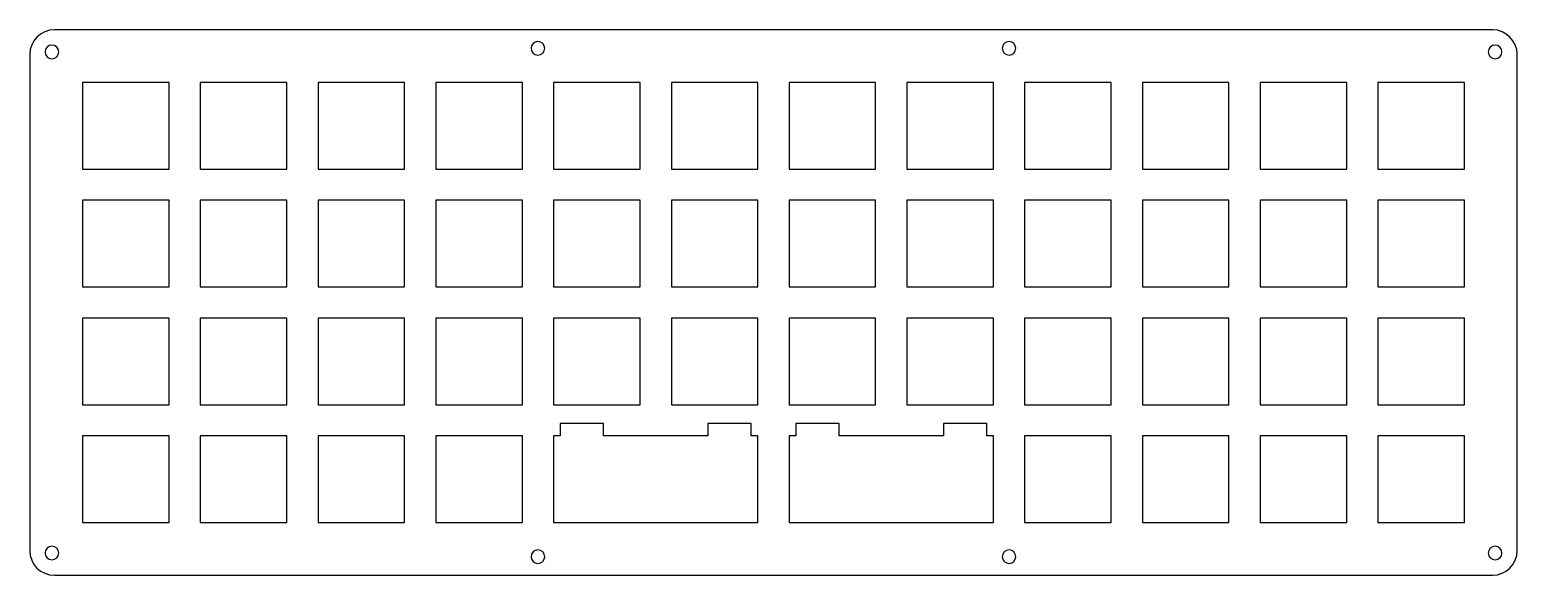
# Model space of a CAD drawing. Header units: millimetres. Extents: x 10 to 250, y 120 to 208.
import ezdxf

# ---------------------------------------------------------------- set-up
doc = ezdxf.new("R2010")
doc.units = ezdxf.units.MM
doc.header["$MEASUREMENT"] = 0
doc.layers.add('Layer 2', color=7, linetype='Continuous')

# ---------------------------------------------------------------- blocks, each defined once
blk = doc.blocks.new('block 2')
at = {"color": 7, "lineweight": 25, "true_color": 0xffffff}
blk.add_open_spline([(167.17, 122.67), (167.17, 123.28), (167.67, 123.77), (168.27, 123.77), (168.88, 123.77), (169.37, 123.28), (169.37, 122.67), (169.37, 122.07), (168.88, 121.57), (168.27, 121.57), (167.67, 121.57), (167.17, 122.07), (167.17, 122.67), (167.17, 122.67), (167.17, 122.67), (167.17, 122.67)], degree=3, knots=[0, 0, 0, 0, 1, 1, 1, 2, 2, 2, 3, 3, 3, 4, 4, 4, 5, 5, 5, 5], dxfattribs=at)
blk = doc.blocks.new('block 3')
at = {"color": 7, "lineweight": 25, "true_color": 0xffffff}
blk.add_open_spline([(245.79, 123.26), (245.79, 123.87), (246.28, 124.36), (246.89, 124.36), (247.5, 124.36), (247.99, 123.87), (247.99, 123.26), (247.99, 122.65), (247.5, 122.16), (246.89, 122.16), (246.28, 122.16), (245.79, 122.65), (245.79, 123.26), (245.79, 123.26), (245.79, 123.26), (245.79, 123.26)], degree=3, knots=[0, 0, 0, 0, 1, 1, 1, 2, 2, 2, 3, 3, 3, 4, 4, 4, 5, 5, 5, 5], dxfattribs=at)
blk = doc.blocks.new('block 4')
at = {"color": 7, "lineweight": 25, "true_color": 0xffffff}
blk.add_open_spline([(12.36, 204.29), (12.36, 204.89), (12.85, 205.39), (13.46, 205.39), (14.07, 205.39), (14.56, 204.89), (14.56, 204.29), (14.56, 203.68), (14.07, 203.19), (13.46, 203.19), (12.85, 203.19), (12.36, 203.68), (12.36, 204.29), (12.36, 204.29), (12.36, 204.29), (12.36, 204.29)], degree=3, knots=[0, 0, 0, 0, 1, 1, 1, 2, 2, 2, 3, 3, 3, 4, 4, 4, 5, 5, 5, 5], dxfattribs=at)
blk = doc.blocks.new('block 5')
at = {"color": 7, "lineweight": 25, "true_color": 0xffffff}
blk.add_open_spline([(90.97, 122.67), (90.97, 123.28), (91.47, 123.77), (92.07, 123.77), (92.68, 123.77), (93.17, 123.28), (93.17, 122.67), (93.17, 122.07), (92.68, 121.57), (92.07, 121.57), (91.47, 121.57), (90.97, 122.07), (90.97, 122.67), (90.97, 122.67), (90.97, 122.67), (90.97, 122.67)], degree=3, knots=[0, 0, 0, 0, 1, 1, 1, 2, 2, 2, 3, 3, 3, 4, 4, 4, 5, 5, 5, 5], dxfattribs=at)
blk = doc.blocks.new('block 6')
at = {"color": 7, "lineweight": 25, "true_color": 0xffffff}
blk.add_open_spline([(12.36, 123.26), (12.36, 123.87), (12.85, 124.36), (13.46, 124.36), (14.07, 124.36), (14.56, 123.87), (14.56, 123.26), (14.56, 122.65), (14.07, 122.16), (13.46, 122.16), (12.85, 122.16), (12.36, 122.65), (12.36, 123.26), (12.36, 123.26), (12.36, 123.26), (12.36, 123.26)], degree=3, knots=[0, 0, 0, 0, 1, 1, 1, 2, 2, 2, 3, 3, 3, 4, 4, 4, 5, 5, 5, 5], dxfattribs=at)
blk = doc.blocks.new('block 7')
at = {"color": 7, "lineweight": 25, "true_color": 0xffffff}
blk.add_open_spline([(245.79, 204.29), (245.79, 204.89), (246.28, 205.39), (246.89, 205.39), (247.5, 205.39), (247.99, 204.89), (247.99, 204.29), (247.99, 203.68), (247.5, 203.19), (246.89, 203.19), (246.28, 203.19), (245.79, 203.68), (245.79, 204.29), (245.79, 204.29), (245.79, 204.29), (245.79, 204.29)], degree=3, knots=[0, 0, 0, 0, 1, 1, 1, 2, 2, 2, 3, 3, 3, 4, 4, 4, 5, 5, 5, 5], dxfattribs=at)
blk = doc.blocks.new('block 8')
at = {"color": 7, "lineweight": 25, "true_color": 0xffffff}
blk.add_open_spline([(167.17, 204.87), (167.17, 205.48), (167.67, 205.97), (168.27, 205.97), (168.88, 205.97), (169.37, 205.48), (169.37, 204.87), (169.37, 204.27), (168.88, 203.77), (168.27, 203.77), (167.67, 203.77), (167.17, 204.27), (167.17, 204.87), (167.17, 204.87), (167.17, 204.87), (167.17, 204.87)], degree=3, knots=[0, 0, 0, 0, 1, 1, 1, 2, 2, 2, 3, 3, 3, 4, 4, 4, 5, 5, 5, 5], dxfattribs=at)
blk = doc.blocks.new('block 9')
at = {"color": 7, "lineweight": 25, "true_color": 0xffffff}
blk.add_open_spline([(90.97, 204.87), (90.97, 205.48), (91.47, 205.97), (92.07, 205.97), (92.68, 205.97), (93.17, 205.48), (93.17, 204.87), (93.17, 204.27), (92.68, 203.77), (92.07, 203.77), (91.47, 203.77), (90.97, 204.27), (90.97, 204.87), (90.97, 204.87), (90.97, 204.87), (90.97, 204.87)], degree=3, knots=[0, 0, 0, 0, 1, 1, 1, 2, 2, 2, 3, 3, 3, 4, 4, 4, 5, 5, 5, 5], dxfattribs=at)
blk = doc.blocks.new('block 10')
at = {"color": 7, "lineweight": 25, "true_color": 0xffffff}
blk.add_open_spline([(13.87, 119.67), (11.67, 119.67), (9.87, 121.46), (9.87, 123.67), (9.87, 123.67), (9.87, 203.87), (9.87, 203.87), (9.87, 206.08), (11.67, 207.87), (13.87, 207.87), (13.87, 207.87), (246.47, 207.87), (246.47, 207.87), (248.68, 207.87), (250.47, 206.08), (250.47, 203.87), (250.47, 203.87), (250.47, 123.67), (250.47, 123.67), (250.47, 121.46), (248.68, 119.67), (246.47, 119.67), (246.47, 119.67), (13.87, 119.67), (13.87, 119.67)], degree=3, knots=[0, 0, 0, 0, 1, 1, 1, 2, 2, 2, 3, 3, 3, 4, 4, 4, 5, 5, 5, 6, 6, 6, 7, 7, 7, 8, 8, 8, 8], dxfattribs=at)
blk = doc.blocks.new('block 11')
at = {"layer": 'Layer 2', "color": 7, "lineweight": 25, "true_color": 0xffffff}
for points in [[(18.4, 185.35), (32.4, 185.35), (32.4, 199.35), (18.4, 199.35), (18.4, 185.35)], [(37.45, 185.35), (51.45, 185.35), (51.45, 199.35), (37.45, 199.35), (37.45, 185.35)], [(56.5, 185.35), (70.5, 185.35), (70.5, 199.35), (56.5, 199.35), (56.5, 185.35)], [(75.55, 185.35), (89.55, 185.35), (89.55, 199.35), (75.55, 199.35), (75.55, 185.35)], [(94.6, 185.35), (108.6, 185.35), (108.6, 199.35), (94.6, 199.35), (94.6, 185.35)], [(113.65, 185.35), (127.65, 185.35), (127.65, 199.35), (113.65, 199.35), (113.65, 185.35)], [(132.7, 185.35), (146.7, 185.35), (146.7, 199.35), (132.7, 199.35), (132.7, 185.35)], [(151.75, 185.35), (165.75, 185.35), (165.75, 199.35), (151.75, 199.35), (151.75, 185.35)], [(170.8, 185.35), (184.8, 185.35), (184.8, 199.35), (170.8, 199.35), (170.8, 185.35)], [(189.85, 185.35), (203.85, 185.35), (203.85, 199.35), (189.85, 199.35), (189.85, 185.35)], [(208.9, 185.35), (222.9, 185.35), (222.9, 199.35), (208.9, 199.35), (208.9, 185.35)], [(227.95, 185.35), (241.95, 185.35), (241.95, 199.35), (227.95, 199.35), (227.95, 185.35)], [(18.4, 166.3), (32.4, 166.3), (32.4, 180.3), (18.4, 180.3), (18.4, 166.3)], [(37.45, 166.3), (51.45, 166.3), (51.45, 180.3), (37.45, 180.3), (37.45, 166.3)], [(56.5, 166.3), (70.5, 166.3), (70.5, 180.3), (56.5, 180.3), (56.5, 166.3)], [(75.55, 166.3), (89.55, 166.3), (89.55, 180.3), (75.55, 180.3), (75.55, 166.3)], [(94.6, 166.3), (108.6, 166.3), (108.6, 180.3), (94.6, 180.3), (94.6, 166.3)], [(113.65, 166.3), (127.65, 166.3), (127.65, 180.3), (113.65, 180.3), (113.65, 166.3)], [(132.7, 166.3), (146.7, 166.3), (146.7, 180.3), (132.7, 180.3), (132.7, 166.3)], [(151.75, 166.3), (165.75, 166.3), (165.75, 180.3), (151.75, 180.3), (151.75, 166.3)], [(170.8, 166.3), (184.8, 166.3), (184.8, 180.3), (170.8, 180.3), (170.8, 166.3)], [(189.85, 166.3), (203.85, 166.3), (203.85, 180.3), (189.85, 180.3), (189.85, 166.3)], [(208.9, 166.3), (222.9, 166.3), (222.9, 180.3), (208.9, 180.3), (208.9, 166.3)], [(227.95, 166.3), (241.95, 166.3), (241.95, 180.3), (227.95, 180.3), (227.95, 166.3)], [(18.4, 147.25), (32.4, 147.25), (32.4, 161.25), (18.4, 161.25), (18.4, 147.25)], [(37.45, 147.25), (51.45, 147.25), (51.45, 161.25), (37.45, 161.25), (37.45, 147.25)], [(56.5, 147.25), (70.5, 147.25), (70.5, 161.25), (56.5, 161.25), (56.5, 147.25)], [(75.55, 147.25), (89.55, 147.25), (89.55, 161.25), (75.55, 161.25), (75.55, 147.25)], [(94.6, 147.25), (108.6, 147.25), (108.6, 161.25), (94.6, 161.25), (94.6, 147.25)], [(113.65, 147.25), (127.65, 147.25), (127.65, 161.25), (113.65, 161.25), (113.65, 147.25)], [(132.7, 147.25), (146.7, 147.25), (146.7, 161.25), (132.7, 161.25), (132.7, 147.25)], [(151.75, 147.25), (165.75, 147.25), (165.75, 161.25), (151.75, 161.25), (151.75, 147.25)], [(170.8, 147.25), (184.8, 147.25), (184.8, 161.25), (170.8, 161.25), (170.8, 147.25)], [(189.85, 147.25), (203.85, 147.25), (203.85, 161.25), (189.85, 161.25), (189.85, 147.25)], [(208.9, 147.25), (222.9, 147.25), (222.9, 161.25), (208.9, 161.25), (208.9, 147.25)], [(227.95, 147.25), (241.95, 147.25), (241.95, 161.25), (227.95, 161.25), (227.95, 147.25)], [(18.4, 128.2), (32.4, 128.2), (32.4, 142.2), (18.4, 142.2), (18.4, 128.2)], [(37.45, 128.2), (51.45, 128.2), (51.45, 142.2), (37.45, 142.2), (37.45, 128.2)], [(56.5, 128.2), (70.5, 128.2), (70.5, 142.2), (56.5, 142.2), (56.5, 128.2)], [(75.55, 128.2), (89.55, 128.2), (89.55, 142.2), (75.55, 142.2), (75.55, 128.2)], [(94.6, 128.2), (95.69, 128.2), (102.69, 128.2), (104.12, 128.2), (108.6, 128.2), (113.65, 128.2), (118.12, 128.2), (119.56, 128.2), (126.56, 128.2), (127.65, 128.2), (127.65, 142.2), (126.56, 142.2), (126.56, 144.2), (119.56, 144.2), (119.56, 142.2), (118.12, 142.2), (113.65, 142.2), (108.6, 142.2), (104.12, 142.2), (102.69, 142.2), (102.69, 144.2), (95.69, 144.2), (95.69, 142.2), (94.6, 142.2), (94.6, 128.2)], [(132.7, 128.2), (133.79, 128.2), (140.79, 128.2), (142.22, 128.2), (146.7, 128.2), (151.75, 128.2), (156.22, 128.2), (157.66, 128.2), (164.66, 128.2), (165.75, 128.2), (165.75, 142.2), (164.66, 142.2), (164.66, 144.2), (157.66, 144.2), (157.66, 142.2), (156.22, 142.2), (151.75, 142.2), (146.7, 142.2), (142.22, 142.2), (140.79, 142.2), (140.79, 144.2), (133.79, 144.2), (133.79, 142.2), (132.7, 142.2), (132.7, 128.2)], [(170.8, 128.2), (184.8, 128.2), (184.8, 142.2), (170.8, 142.2), (170.8, 128.2)], [(189.85, 128.2), (203.85, 128.2), (203.85, 142.2), (189.85, 142.2), (189.85, 128.2)], [(208.9, 128.2), (222.9, 128.2), (222.9, 142.2), (208.9, 142.2), (208.9, 128.2)], [(227.95, 128.2), (241.95, 128.2), (241.95, 142.2), (227.95, 142.2), (227.95, 128.2)]]:
    blk.add_lwpolyline(points, dxfattribs=at)

msp = doc.modelspace()

# ---------------------------------------------------------------- block references
for name in ['block 10', 'block 4', 'block 9', 'block 8', 'block 7', 'block 6', 'block 5', 'block 2', 'block 3']:
    msp.add_blockref(name, (0, 0))
at = {"layer": 'Layer 2'}
msp.add_blockref('block 11', (0, 0), dxfattribs=at)

doc.saveas('drawing.dxf')
